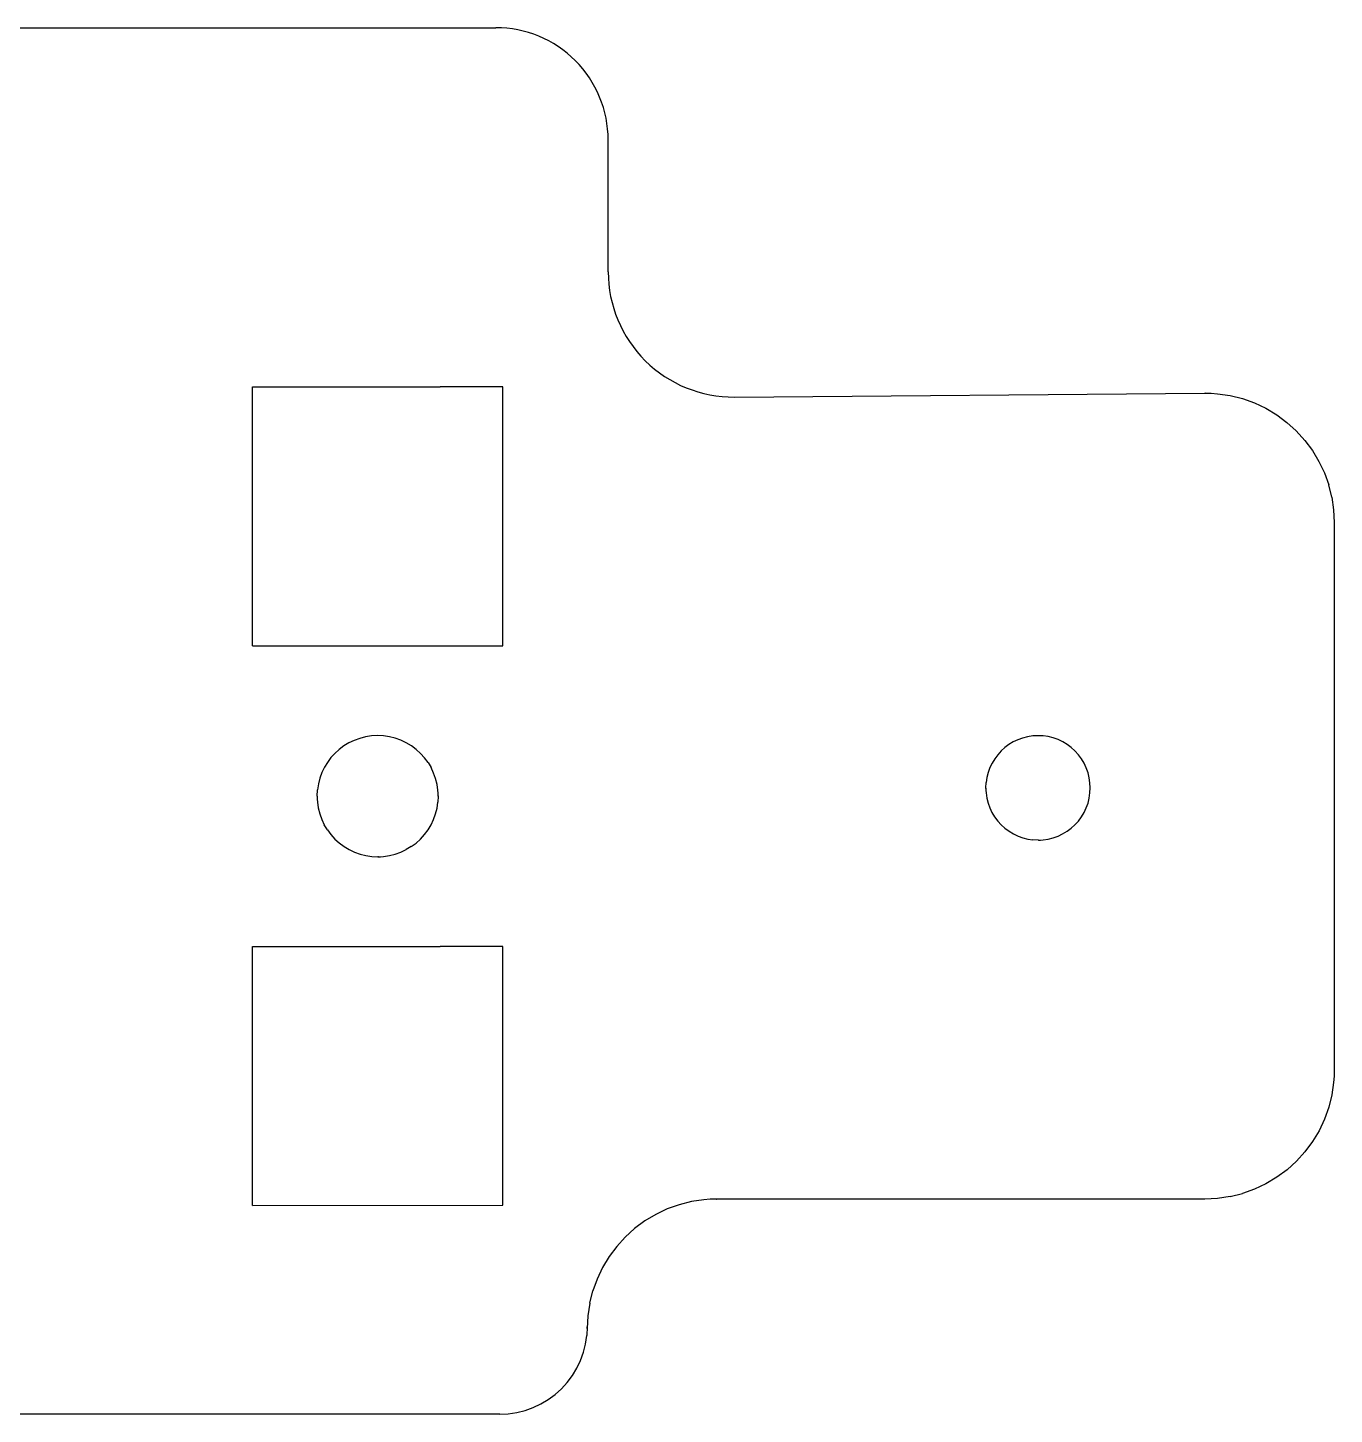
# Model space of a CAD drawing. Header units: millimetres. Extents: x 1616 to 1757, y -483 to -230.
# Drawn here: x 1719.78 to 1751.08, y -404.04 to -370.84 of the extents above; entities that cross this region are included whole.
import ezdxf

# ---------------------------------------------------------------- set-up
doc = ezdxf.new("R2010")
doc.units = ezdxf.units.MM
doc.linetypes.add('HIDDEN', pattern=[9.525, 6.35, -3.175])
doc.layers.get('0').update_dxf_attribs({"color": 253, "lineweight": 70, "true_color": 0x8faf8f})
doc.layers.add('Hidden', color=98, linetype='Continuous', lineweight=70, true_color=0x054805)

msp = doc.modelspace()

# ---------------------------------------------------------------- linework, layer by layer
at = {"color": 98, "lineweight": -3, "true_color": 0x054805}
for p, q in [((1703.153, -370.839), (1730.998, -370.839)), ((1733.688, -376.682), (1733.688, -373.529)), ((1725.167, -379.439), (1726.667, -379.437)), ((1725.169, -385.637), (1725.167, -379.439)), ((1726.667, -379.437), (1728.166, -379.437)), ((1728.166, -379.437), (1729.666, -379.437)), ((1731.165, -379.437), (1729.666, -379.437)), ((1731.167, -385.635), (1731.165, -379.437)), ((1736.714, -379.682), (1747.98, -379.586)), ((1747.981, -379.586), (1747.982, -379.586)), ((1747.984, -379.586), (1747.982, -379.586)), ((1747.984, -379.586), (1747.989, -379.586)), ((1747.989, -379.586), (1747.998, -379.586)), ((1747.998, -379.586), (1748.017, -379.586)), ((1748.017, -379.586), (1748.055, -379.587)), ((1748.055, -379.587), (1748.131, -379.59)), ((1748.131, -379.59), (1748.283, -379.601)), ((1748.283, -379.601), (1748.584, -379.645)), ((1748.584, -379.645), (1748.879, -379.719)), ((1748.879, -379.719), (1749.165, -379.821)), ((1749.165, -379.821), (1749.44, -379.952)), ((1749.44, -379.952), (1749.7, -380.108)), ((1749.7, -380.108), (1749.944, -380.289)), ((1749.944, -380.289), (1750.169, -380.494)), ((1750.169, -380.494), (1750.374, -380.719)), ((1750.374, -380.719), (1750.555, -380.963)), ((1750.555, -380.963), (1750.712, -381.224)), ((1750.712, -381.224), (1750.842, -381.498)), ((1750.842, -381.498), (1750.945, -381.785)), ((1751.019, -382.08), (1750.945, -381.785)), ((1751.019, -382.08), (1751.063, -382.381)), ((1751.063, -382.381), (1751.078, -382.685)), ((1751.078, -382.685), (1751.078, -395.788)), ((1725.169, -385.637), (1731.167, -385.635)), ((1727.356, -388.036), (1727.245, -388.12)), ((1727.476, -387.964), (1727.356, -388.036)), ((1727.603, -387.902), (1727.476, -387.964)), ((1727.736, -387.854), (1727.603, -387.902)), ((1727.875, -387.818), (1727.736, -387.854)), ((1728.019, -387.796), (1727.875, -387.818)), ((1728.167, -387.789), (1728.019, -387.796)), ((1728.309, -387.795), (1728.167, -387.789)), ((1728.45, -387.816), (1728.309, -387.795)), ((1728.588, -387.851), (1728.45, -387.816)), ((1728.722, -387.899), (1728.588, -387.851)), ((1728.851, -387.96), (1728.722, -387.899)), ((1728.973, -388.033), (1728.851, -387.96)), ((1729.087, -388.118), (1728.973, -388.033)), ((1743.188, -388.075), (1743.099, -388.156)), ((1743.284, -388.003), (1743.188, -388.075)), ((1743.387, -387.941), (1743.284, -388.003)), ((1743.497, -387.888), (1743.387, -387.941)), ((1743.611, -387.846), (1743.497, -387.888)), ((1743.731, -387.815), (1743.611, -387.846)), ((1743.855, -387.796), (1743.731, -387.815)), ((1743.983, -387.79), (1743.855, -387.796)), ((1744.106, -387.796), (1743.983, -387.79)), ((1744.227, -387.813), (1744.106, -387.796)), ((1744.346, -387.843), (1744.227, -387.813)), ((1744.462, -387.884), (1744.346, -387.843)), ((1744.573, -387.937), (1744.462, -387.884)), ((1744.678, -388), (1744.573, -387.937)), ((1744.776, -388.073), (1744.678, -388)), ((1744.867, -388.156), (1744.776, -388.073)), ((1727.048, -388.316), (1726.965, -388.428)), ((1727.142, -388.213), (1727.048, -388.316)), ((1727.245, -388.12), (1727.142, -388.213)), ((1729.193, -388.213), (1729.087, -388.118)), ((1729.288, -388.319), (1729.193, -388.213)), ((1729.373, -388.433), (1729.288, -388.319)), ((1742.947, -388.341), (1742.884, -388.444)), ((1743.019, -388.245), (1742.947, -388.341)), ((1743.099, -388.156), (1743.019, -388.245)), ((1744.95, -388.247), (1744.867, -388.156)), ((1745.023, -388.345), (1744.95, -388.247)), ((1745.086, -388.45), (1745.023, -388.345)), ((1726.831, -388.674), (1726.782, -388.807)), ((1726.892, -388.547), (1726.831, -388.674)), ((1726.965, -388.428), (1726.892, -388.547)), ((1729.373, -388.433), (1729.446, -388.555)), ((1729.507, -388.684), (1729.446, -388.555)), ((1729.555, -388.818), (1729.507, -388.684)), ((1742.789, -388.668), (1742.759, -388.788)), ((1742.831, -388.553), (1742.789, -388.668)), ((1742.884, -388.444), (1742.831, -388.553)), ((1745.138, -388.561), (1745.086, -388.45)), ((1745.18, -388.677), (1745.138, -388.561)), ((1745.209, -388.796), (1745.18, -388.677)), ((1726.747, -388.946), (1726.725, -389.09)), ((1726.782, -388.807), (1726.747, -388.946)), ((1729.59, -388.956), (1729.555, -388.818)), ((1729.61, -389.096), (1729.59, -388.956)), ((1742.733, -389.04), (1742.74, -388.912)), ((1742.733, -389.055), (1742.733, -389.04)), ((1742.733, -389.055), (1742.733, -389.04)), ((1742.733, -389.055), (1742.733, -389.04)), ((1742.733, -389.047), (1742.733, -389.042)), ((1742.733, -389.055), (1742.733, -389.042)), ((1742.733, -389.047), (1742.733, -389.055)), ((1742.733, -389.055), (1742.734, -389.07)), ((1742.734, -389.07), (1742.735, -389.101)), ((1742.759, -388.788), (1742.74, -388.912)), ((1745.227, -388.917), (1745.209, -388.796)), ((1745.233, -389.04), (1745.227, -388.917)), ((1745.227, -389.162), (1745.233, -389.04)), ((1726.717, -389.239), (1726.725, -389.09)), ((1726.717, -389.239), (1726.717, -389.243)), ((1726.717, -389.247), (1726.717, -389.243)), ((1726.717, -389.247), (1726.717, -389.256)), ((1726.717, -389.256), (1726.718, -389.274)), ((1726.718, -389.274), (1726.719, -389.31)), ((1726.719, -389.31), (1726.724, -389.381)), ((1726.724, -389.381), (1726.745, -389.521)), ((1729.59, -389.522), (1729.61, -389.381)), ((1729.615, -389.167), (1729.61, -389.096)), ((1729.617, -389.239), (1729.61, -389.381)), ((1729.617, -389.203), (1729.615, -389.167)), ((1729.617, -389.221), (1729.617, -389.203)), ((1729.617, -389.23), (1729.617, -389.221)), ((1729.617, -389.23), (1729.617, -389.234)), ((1729.617, -389.239), (1729.617, -389.234)), ((1742.735, -389.101), (1742.739, -389.162)), ((1742.739, -389.162), (1742.757, -389.284)), ((1742.757, -389.284), (1742.787, -389.403)), ((1742.787, -389.403), (1742.828, -389.518)), ((1745.138, -389.518), (1745.18, -389.403)), ((1745.18, -389.403), (1745.209, -389.284)), ((1745.209, -389.284), (1745.227, -389.162)), ((1726.745, -389.521), (1726.779, -389.659)), ((1726.779, -389.659), (1726.827, -389.793)), ((1729.507, -389.794), (1729.555, -389.66)), ((1729.555, -389.66), (1729.59, -389.522)), ((1742.828, -389.518), (1742.88, -389.629)), ((1742.88, -389.629), (1742.944, -389.734)), ((1742.944, -389.734), (1743.017, -389.833)), ((1744.949, -389.833), (1745.023, -389.734)), ((1745.023, -389.734), (1745.086, -389.629)), ((1745.086, -389.629), (1745.138, -389.518)), ((1726.827, -389.793), (1726.888, -389.922)), ((1726.961, -390.044), (1726.888, -389.922)), ((1726.961, -390.044), (1727.046, -390.158)), ((1729.288, -390.159), (1729.373, -390.044)), ((1729.373, -390.044), (1729.446, -389.922)), ((1729.446, -389.922), (1729.507, -389.794)), ((1743.099, -389.923), (1743.017, -389.833)), ((1743.099, -389.923), (1743.19, -390.006)), ((1743.19, -390.006), (1743.288, -390.079)), ((1744.678, -390.079), (1744.776, -390.006)), ((1744.867, -389.924), (1744.776, -390.006)), ((1744.867, -389.924), (1744.949, -389.833)), ((1727.046, -390.158), (1727.142, -390.264)), ((1727.142, -390.264), (1727.247, -390.359)), ((1727.247, -390.359), (1727.361, -390.444)), ((1728.972, -390.444), (1729.087, -390.36)), ((1729.087, -390.36), (1729.192, -390.264)), ((1729.192, -390.264), (1729.288, -390.159)), ((1743.288, -390.079), (1743.394, -390.142)), ((1743.394, -390.142), (1743.505, -390.195)), ((1743.505, -390.195), (1743.62, -390.236)), ((1743.62, -390.236), (1743.739, -390.266)), ((1743.739, -390.266), (1743.861, -390.284)), ((1743.983, -390.29), (1743.861, -390.284)), ((1743.984, -390.29), (1743.985, -390.29)), ((1743.985, -390.29), (1743.987, -390.29)), ((1743.991, -390.29), (1743.987, -390.29)), ((1743.991, -390.29), (1743.998, -390.29)), ((1743.998, -390.29), (1744.014, -390.289)), ((1744.014, -390.289), (1744.044, -390.288)), ((1744.044, -390.288), (1744.106, -390.284)), ((1744.106, -390.284), (1744.227, -390.266)), ((1744.227, -390.266), (1744.346, -390.236)), ((1744.346, -390.236), (1744.461, -390.195)), ((1744.461, -390.195), (1744.572, -390.142)), ((1744.572, -390.142), (1744.678, -390.079)), ((1727.361, -390.444), (1727.483, -390.517)), ((1727.483, -390.517), (1727.612, -390.578)), ((1727.612, -390.578), (1727.746, -390.626)), ((1727.746, -390.626), (1727.884, -390.661)), ((1727.884, -390.661), (1728.025, -390.682)), ((1728.025, -390.682), (1728.167, -390.689)), ((1728.185, -390.688), (1728.167, -390.689)), ((1728.185, -390.688), (1728.168, -390.689)), ((1728.168, -390.689), (1728.169, -390.689)), ((1728.169, -390.689), (1728.172, -390.689)), ((1728.176, -390.688), (1728.172, -390.689)), ((1728.176, -390.688), (1728.185, -390.688)), ((1728.185, -390.688), (1728.203, -390.688)), ((1728.203, -390.688), (1728.238, -390.687)), ((1728.238, -390.687), (1728.309, -390.682)), ((1728.309, -390.682), (1728.45, -390.661)), ((1728.45, -390.661), (1728.588, -390.626)), ((1728.588, -390.626), (1728.722, -390.579)), ((1728.722, -390.579), (1728.851, -390.518)), ((1728.972, -390.444), (1728.851, -390.518)), ((1725.167, -392.838), (1726.667, -392.836)), ((1725.17, -399.036), (1725.167, -392.838)), ((1726.667, -392.836), (1728.166, -392.836)), ((1728.166, -392.836), (1729.666, -392.836)), ((1731.165, -392.836), (1729.666, -392.836)), ((1731.167, -399.034), (1731.165, -392.836)), ((1751.074, -395.94), (1751.063, -396.091)), ((1751.077, -395.864), (1751.074, -395.94)), ((1751.078, -395.826), (1751.077, -395.864)), ((1751.078, -395.788), (1751.078, -395.79)), ((1751.078, -395.792), (1751.078, -395.79)), ((1751.078, -395.792), (1751.078, -395.797)), ((1751.078, -395.797), (1751.078, -395.807)), ((1751.078, -395.807), (1751.078, -395.826)), ((1751.063, -396.091), (1751.019, -396.392)), ((1750.945, -396.687), (1750.843, -396.973)), ((1751.019, -396.392), (1750.945, -396.687)), ((1750.843, -396.973), (1750.713, -397.248)), ((1750.713, -397.248), (1750.556, -397.509)), ((1750.556, -397.509), (1750.375, -397.753)), ((1750.171, -397.978), (1749.946, -398.183)), ((1750.375, -397.753), (1750.171, -397.978)), ((1749.701, -398.364), (1749.441, -398.521)), ((1749.946, -398.183), (1749.701, -398.364)), ((1749.166, -398.651), (1748.879, -398.754)), ((1749.441, -398.521), (1749.166, -398.651)), ((1725.17, -399.036), (1731.167, -399.034)), ((1735.387, -399.019), (1735.1, -399.122)), ((1735.682, -398.946), (1735.387, -399.019)), ((1735.982, -398.901), (1735.682, -398.946)), ((1736.134, -398.89), (1735.982, -398.901)), ((1736.21, -398.887), (1736.134, -398.89)), ((1736.248, -398.887), (1736.21, -398.887)), ((1736.267, -398.886), (1736.248, -398.887)), ((1736.276, -398.886), (1736.267, -398.886)), ((1736.281, -398.886), (1736.276, -398.886)), ((1736.276, -398.886), (1736.285, -398.886)), ((1736.281, -398.886), (1736.284, -398.886)), ((1736.285, -398.886), (1736.284, -398.886)), ((1747.98, -398.887), (1736.286, -398.886)), ((1748.283, -398.872), (1747.98, -398.887)), ((1748.584, -398.827), (1748.283, -398.872)), ((1748.584, -398.827), (1748.879, -398.754)), ((1734.826, -399.252), (1734.565, -399.408)), ((1735.1, -399.122), (1734.826, -399.252)), ((1734.321, -399.59), (1734.096, -399.794)), ((1734.565, -399.408), (1734.321, -399.59)), ((1733.891, -400.019), (1733.71, -400.263)), ((1734.096, -399.794), (1733.891, -400.019)), ((1733.71, -400.263), (1733.553, -400.524)), ((1733.553, -400.524), (1733.423, -400.799)), ((1733.423, -400.799), (1733.32, -401.085)), ((1733.247, -401.38), (1733.32, -401.085)), ((1733.202, -401.681), (1733.187, -401.985)), ((1733.247, -401.38), (1733.202, -401.681)), ((1733.187, -401.947), (1733.177, -402.152)), ((1733.187, -401.985), (1733.187, -401.947)), ((1733.096, -402.554), (1733.146, -402.355)), ((1733.146, -402.355), (1733.177, -402.152)), ((1733.026, -402.747), (1733.096, -402.554)), ((1732.832, -403.108), (1732.938, -402.932)), ((1732.938, -402.932), (1733.026, -402.747)), ((1732.57, -403.425), (1732.709, -403.273)), ((1732.709, -403.273), (1732.832, -403.108)), ((1732.077, -403.791), (1732.253, -403.685)), ((1732.253, -403.685), (1732.418, -403.563)), ((1732.418, -403.563), (1732.57, -403.425)), ((1731.295, -404.027), (1731.498, -403.997)), ((1731.498, -403.997), (1731.697, -403.948)), ((1731.697, -403.948), (1731.891, -403.878)), ((1731.891, -403.878), (1732.077, -403.791)), ((1731.089, -404.037), (1712.157, -404.037)), ((1731.089, -404.037), (1731.295, -404.027))]:
    msp.add_line(p, q, dxfattribs=at)
for centre, radius, start, end in [((1730.998, -373.529), 2.69, 0, 90.0002), ((1736.688, -376.682), 3, 180, 270.4883)]:
    msp.add_arc(centre, radius, start, end, dxfattribs=at)
at = {"layer": 'Hidden', "linetype": 'HIDDEN', "lineweight": -3}
for p, q in [((1747.989, -379.586), (1747.98, -379.586)), ((1747.989, -379.586), (1747.98, -379.586)), ((1747.989, -379.586), (1747.98, -379.586)), ((1747.984, -379.586), (1747.981, -379.586)), ((1747.984, -379.586), (1747.989, -379.586)), ((1742.733, -389.055), (1742.733, -389.04)), ((1742.733, -389.055), (1742.733, -389.04)), ((1742.733, -389.04), (1742.733, -389.04)), ((1742.733, -389.04), (1742.733, -389.04)), ((1742.733, -389.055), (1742.733, -389.041)), ((1742.733, -389.047), (1742.733, -389.042)), ((1742.733, -389.047), (1742.733, -389.055)), ((1726.717, -389.239), (1726.717, -389.243)), ((1726.717, -389.247), (1726.717, -389.243)), ((1726.717, -389.247), (1726.717, -389.256)), ((1729.617, -389.23), (1729.617, -389.221)), ((1729.617, -389.23), (1729.617, -389.234)), ((1729.617, -389.234), (1729.617, -389.239)), ((1728.185, -390.688), (1728.167, -390.689)), ((1728.167, -390.689), (1728.167, -390.689)), ((1728.167, -390.689), (1728.167, -390.689)), ((1736.281, -398.886), (1736.276, -398.886)), ((1736.281, -398.886), (1736.285, -398.886))]:
    msp.add_line(p, q, dxfattribs=at)

doc.saveas('drawing.dxf')
